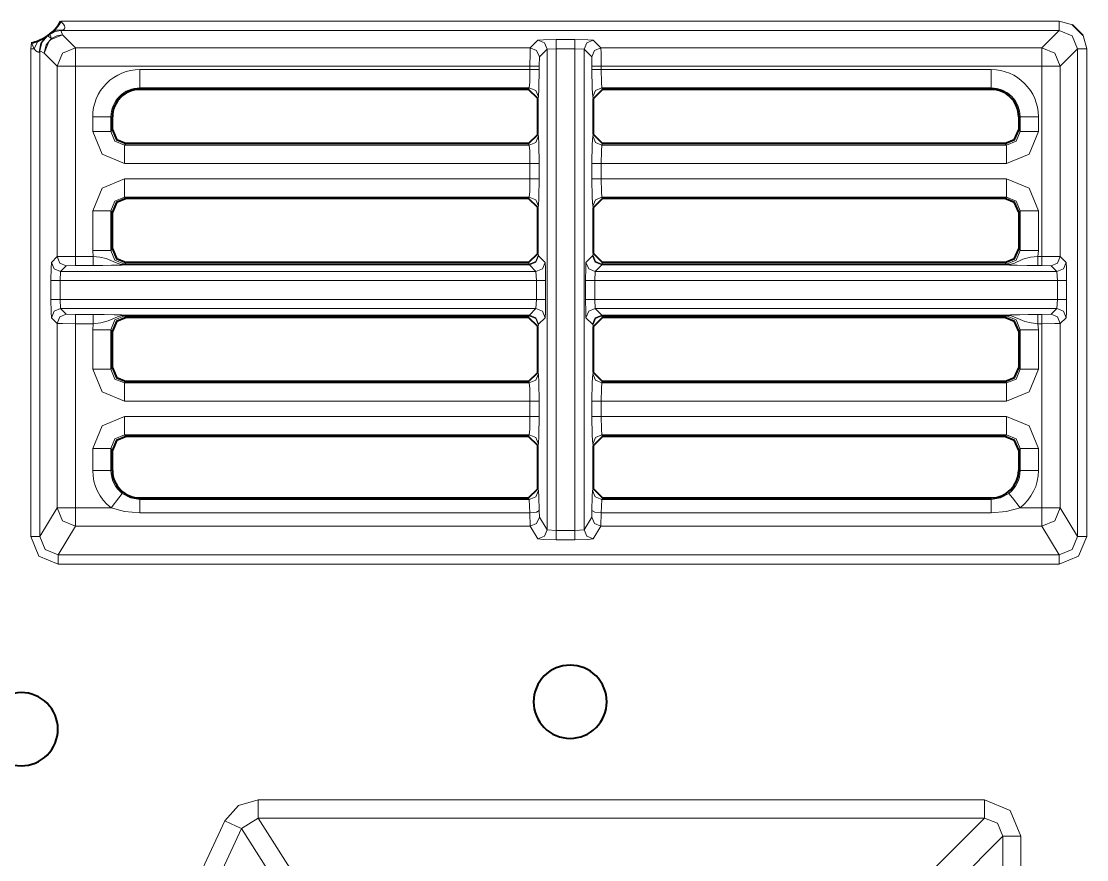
# Model space of a CAD drawing. Header units: millimetres. Extents: x 0 to 2941, y -405 to 1422.
# Drawn here: x 771.6 to 829.8, y 407.6 to 453.4 of the extents above; entities that cross this region are included whole.
import ezdxf

# ---------------------------------------------------------------- set-up
doc = ezdxf.new("R2010")
doc.units = ezdxf.units.MM
doc.layers.add('FINE', color=9, linetype='Continuous')
doc.layers.add('OUTLINE', color=7, linetype='Continuous')

msp = doc.modelspace()

# ---------------------------------------------------------------- linework, layer by layer
at = {"layer": 'FINE', "lineweight": 9}
for p, q in [((773.724, 453.377), (828.304, 453.377)), ((828.304, 453.377), (829.031, 453.189)), ((773.816, 452.64), (774.523, 451.933)), ((829.616, 452.605), (829.803, 451.878)), ((772.079, 451.878), (772.115, 452.201)), ((774.523, 451.933), (799.384, 451.933)), ((799.384, 451.933), (799.804, 452.354)), ((800.804, 452.379), (801.829, 452.379)), ((802.829, 452.354), (803.249, 451.933)), ((803.249, 451.933), (827.36, 451.933)), ((772.079, 425.213), (772.079, 451.878)), ((772.579, 451.762), (772.579, 425.213)), ((773.523, 450.934), (772.816, 451.641)), ((799.884, 451.434), (799.871, 450.934)), ((800.304, 451.854), (799.884, 451.434)), ((800.804, 451.879), (800.304, 451.854)), ((800.304, 451.854), (800.304, 425.586)), ((801.829, 451.879), (800.804, 451.879)), ((800.804, 425.544), (800.804, 451.879)), ((801.829, 451.879), (801.829, 425.544)), ((802.329, 451.854), (801.829, 451.879)), ((802.329, 425.586), (802.329, 451.854)), ((829.304, 451.878), (828.36, 450.934)), ((829.304, 425.213), (829.304, 451.878)), ((829.803, 451.878), (829.803, 425.213)), ((799.871, 450.934), (799.871, 450.739)), ((802.762, 450.739), (802.762, 450.934)), ((827.36, 450.934), (803.262, 450.934)), ((827.36, 440.533), (827.36, 450.934)), ((824.585, 449.74), (803.299, 449.74)), ((803.299, 449.74), (803.34, 449.659)), ((824.585, 449.659), (824.585, 449.74)), ((799.834, 449.241), (799.793, 449.158)), ((802.84, 449.158), (802.799, 449.241)), ((775.469, 447.36), (775.469, 448.158)), ((826.166, 448.158), (826.085, 448.158)), ((826.166, 447.36), (826.166, 448.158)), ((827.165, 448.158), (827.165, 447.36)), ((776.467, 447.36), (776.549, 447.442)), ((826.085, 447.442), (826.166, 447.36)), ((777.298, 446.693), (777.216, 446.611)), ((799.793, 447.193), (799.834, 447.111)), ((802.799, 447.111), (802.84, 447.193)), ((799.371, 445.613), (777.216, 445.613)), ((799.371, 444.773), (799.371, 445.613)), ((799.871, 445.613), (799.871, 444.773)), ((802.762, 444.773), (802.762, 445.613)), ((803.262, 445.613), (803.262, 444.773)), ((825.417, 445.613), (803.262, 445.613)), ((777.216, 444.773), (799.371, 444.773)), ((803.262, 444.773), (825.417, 444.773)), ((777.216, 443.774), (777.298, 443.693)), ((799.334, 443.774), (777.216, 443.774)), ((799.293, 443.693), (799.334, 443.774)), ((825.336, 443.693), (825.417, 443.774)), ((799.834, 443.275), (799.793, 443.193)), ((802.84, 443.193), (802.799, 443.275)), ((775.469, 440.86), (775.469, 443.025)), ((776.549, 442.944), (776.467, 443.025)), ((776.467, 443.025), (776.467, 440.86)), ((826.166, 443.025), (826.085, 442.944)), ((826.166, 440.86), (826.166, 443.025)), ((827.165, 443.025), (827.165, 440.86)), ((775.499, 440.533), (775.469, 440.86)), ((776.467, 440.86), (776.549, 440.942)), ((826.085, 440.942), (826.166, 440.86)), ((827.165, 440.86), (827.134, 440.533)), ((799.793, 440.693), (799.834, 440.611)), ((799.834, 440.611), (799.842, 440.563)), ((799.842, 440.563), (800.199, 440.205)), ((802.791, 440.563), (802.799, 440.611)), ((802.799, 440.611), (802.84, 440.693)), ((827.134, 440.533), (827.36, 440.533)), ((774.023, 440.021), (773.708, 439.705)), ((799.699, 439.705), (773.708, 439.705)), ((774.523, 440.033), (774.023, 440.021)), ((775.499, 440.033), (774.523, 440.033)), ((777.298, 440.193), (777.216, 440.111)), ((777.216, 440.079), (799.342, 440.079)), ((799.342, 440.063), (777.216, 440.063)), ((799.342, 440.079), (799.334, 440.111)), ((799.699, 439.705), (799.342, 440.063)), ((799.725, 439.206), (799.699, 439.705)), ((802.934, 439.705), (802.908, 439.206)), ((828.175, 439.705), (802.934, 439.705)), ((803.299, 440.111), (803.291, 440.079)), ((803.291, 440.079), (825.417, 440.079)), ((827.36, 440.033), (827.134, 440.033)), ((827.86, 440.021), (827.36, 440.033)), ((828.175, 439.705), (827.86, 440.021)), ((828.201, 439.206), (828.175, 439.705)), ((773.182, 438.18), (773.182, 439.206)), ((773.682, 439.206), (799.725, 439.206)), ((799.725, 438.18), (799.725, 439.206)), ((802.409, 438.18), (802.409, 439.206)), ((802.908, 439.206), (828.201, 439.206)), ((802.908, 439.206), (802.908, 438.18)), ((828.201, 438.18), (828.201, 439.206)), ((799.725, 438.18), (773.682, 438.18)), ((799.699, 437.68), (799.725, 438.18)), ((828.175, 437.68), (828.201, 438.18)), ((773.708, 437.68), (799.699, 437.68)), ((773.708, 437.68), (774.023, 437.365)), ((774.023, 437.365), (774.523, 437.352)), ((802.934, 437.68), (828.175, 437.68)), ((827.36, 437.352), (827.86, 437.365)), ((827.86, 437.365), (828.175, 437.68)), ((773.523, 436.865), (773.208, 437.18)), ((773.523, 426.786), (773.523, 436.865)), ((774.523, 437.352), (775.499, 437.352)), ((774.523, 436.852), (774.523, 426.786)), ((775.499, 436.852), (774.523, 436.852)), ((775.469, 436.525), (775.499, 436.852)), ((799.342, 437.306), (777.216, 437.306)), ((777.216, 437.274), (777.298, 437.193)), ((799.334, 437.274), (777.216, 437.274)), ((799.293, 437.193), (799.334, 437.274)), ((799.334, 437.274), (799.342, 437.306)), ((799.842, 436.823), (799.834, 436.775)), ((800.199, 437.18), (799.842, 436.823)), ((802.791, 436.823), (802.434, 437.18)), ((802.799, 436.775), (802.791, 436.823)), ((825.417, 437.306), (803.291, 437.306)), ((803.291, 437.306), (803.299, 437.274)), ((803.299, 437.274), (803.34, 437.193)), ((825.417, 437.274), (803.299, 437.274)), ((825.336, 437.193), (825.417, 437.274)), ((827.134, 437.352), (827.36, 437.352)), ((827.36, 436.852), (827.134, 436.852)), ((827.134, 436.852), (827.165, 436.525)), ((827.36, 426.786), (827.36, 436.852)), ((828.675, 437.18), (828.36, 436.865)), ((828.36, 436.865), (828.36, 426.786)), ((775.469, 434.36), (775.469, 436.525)), ((799.834, 436.775), (799.793, 436.693)), ((802.84, 436.693), (802.799, 436.775)), ((826.166, 436.525), (826.085, 436.444)), ((826.166, 434.36), (826.166, 436.525)), ((827.165, 436.525), (827.165, 434.36)), ((776.467, 434.36), (776.549, 434.442)), ((799.793, 434.193), (799.834, 434.111)), ((802.799, 434.111), (802.84, 434.193)), ((826.085, 434.442), (826.166, 434.36)), ((777.298, 433.693), (777.216, 433.611)), ((777.216, 433.611), (799.334, 433.611)), ((799.334, 433.611), (799.293, 433.693)), ((799.371, 432.613), (777.216, 432.613)), ((799.371, 431.773), (799.371, 432.613)), ((799.871, 432.613), (799.871, 431.773)), ((802.762, 431.773), (802.762, 432.613)), ((777.216, 431.773), (799.371, 431.773)), ((803.262, 431.773), (825.417, 431.773)), ((777.216, 430.774), (777.298, 430.693)), ((799.334, 430.774), (777.216, 430.774)), ((799.293, 430.693), (799.334, 430.774)), ((825.336, 430.693), (825.417, 430.774)), ((775.469, 428.828), (775.469, 430.025)), ((776.467, 430.025), (776.467, 428.828)), ((776.549, 429.944), (776.467, 430.025)), ((799.834, 430.275), (799.793, 430.193)), ((802.84, 430.193), (802.799, 430.275)), ((826.166, 430.025), (826.085, 429.944)), ((827.165, 430.025), (827.165, 428.828)), ((776.467, 428.828), (776.549, 428.828)), ((802.797, 427.742), (802.84, 427.828)), ((778.049, 427.328), (778.049, 427.242)), ((778.049, 427.242), (799.336, 427.242)), ((799.336, 427.242), (799.293, 427.328)), ((799.372, 426.515), (799.336, 427.242)), ((803.297, 427.242), (803.261, 426.515)), ((803.34, 427.328), (803.297, 427.242)), ((803.297, 427.242), (824.585, 427.242)), ((824.585, 427.242), (824.585, 427.328)), ((772.579, 425.213), (773.523, 426.786)), ((774.523, 426.786), (776.471, 426.786)), ((799.372, 426.515), (778.049, 426.515)), ((799.384, 425.787), (799.372, 426.515)), ((799.872, 426.651), (799.884, 426.287)), ((802.75, 426.287), (802.762, 426.651)), ((803.261, 426.515), (803.249, 425.787)), ((824.585, 426.515), (803.261, 426.515)), ((826.162, 426.786), (827.36, 426.786)), ((828.36, 426.786), (829.304, 425.213)), ((774.523, 425.787), (773.578, 424.213)), ((799.384, 425.787), (774.523, 425.787)), ((799.804, 425.087), (799.384, 425.787)), ((799.884, 426.287), (800.304, 425.586)), ((802.329, 425.586), (802.75, 426.287)), ((828.305, 424.213), (827.36, 425.787)), ((800.304, 425.586), (800.804, 425.544)), ((800.804, 425.544), (801.829, 425.544)), ((801.829, 425.544), (802.329, 425.586)), ((801.829, 425.044), (800.804, 425.044)), ((773.578, 424.213), (828.305, 424.213)), ((828.305, 423.713), (773.578, 423.713)), ((784.508, 410.835), (824.215, 410.835)), ((778.08, 399.779), (782.698, 409.682)), ((784.508, 409.837), (783.603, 409.26)), ((824.215, 409.837), (784.508, 409.837)), ((784.508, 409.837), (798.633, 387.665)), ((802.043, 387.665), (824.215, 409.837)), ((783.603, 409.26), (778.985, 399.357)), ((797.728, 387.089), (783.603, 409.26)), ((825.213, 408.838), (803.041, 386.667)), ((825.213, 403.834), (825.213, 408.838)), ((826.211, 408.838), (826.211, 403.834))]:
    msp.add_line(p, q, dxfattribs=at)
for points in [[(773.724, 453.377), (773.733, 453.369), (773.872, 453.215), (773.922, 453.136), (773.946, 453.066), (773.947, 453.012), (773.924, 452.963), (773.89, 452.934), (773.832, 452.909)], [(828.304, 453.377), (828.304, 453.028), (828.304, 452.877)], [(772.936, 452.549), (772.634, 452.192), (772.548, 451.713)], [(773.006, 452.581), (772.693, 452.224), (772.579, 451.762)], [(773.816, 452.64), (773.109, 452.347), (772.816, 451.641)], [(772.936, 452.549), (772.99, 452.577), (773.006, 452.581)], [(773.006, 452.581), (773.165, 452.474), (773.216, 452.44)], [(773.735, 452.877), (773.409, 452.822), (773.118, 452.664)], [(773.216, 452.44), (773.138, 452.621), (773.118, 452.664), (773.158, 452.709), (773.184, 452.735)], [(773.832, 452.909), (773.483, 452.888), (773.184, 452.735)], [(773.216, 452.44), (773.5, 452.589), (773.816, 452.64)], [(773.832, 452.909), (773.794, 452.897), (773.757, 452.886), (773.738, 452.879), (773.735, 452.877)], [(827.36, 451.933), (828.304, 452.877), (773.735, 452.877)], [(773.735, 452.877), (773.798, 452.693), (773.816, 452.64)], [(829.304, 451.878), (829.011, 452.585), (828.304, 452.877)], [(772.275, 451.878), (772.118, 452.194), (772.115, 452.201)], [(772.49, 452.317), (772.373, 452.105), (772.275, 451.878)], [(773.216, 452.44), (772.922, 452.088), (772.816, 451.641)], [(773.523, 450.934), (773.816, 451.641), (774.523, 451.933)], [(774.523, 450.934), (774.523, 451.632), (774.523, 451.933)], [(799.371, 450.934), (799.375, 451.632), (799.384, 451.933)], [(799.384, 451.933), (799.737, 451.787), (799.884, 451.434)], [(799.804, 452.354), (800.106, 452.372), (800.804, 452.379)], [(799.804, 452.354), (800.157, 452.207), (800.304, 451.854)], [(800.804, 452.379), (800.804, 452.228), (800.804, 451.879)], [(801.829, 452.379), (801.829, 452.228), (801.829, 451.879)], [(801.829, 452.379), (802.527, 452.372), (802.829, 452.354)], [(802.829, 452.354), (802.476, 452.207), (802.329, 451.854)], [(803.249, 451.933), (802.896, 451.787), (802.749, 451.434)], [(803.249, 451.933), (803.258, 451.632), (803.262, 450.934)], [(827.36, 451.933), (827.36, 451.632), (827.36, 450.934)], [(827.36, 451.933), (828.067, 451.641), (828.36, 450.934)], [(772.275, 451.878), (772.179, 451.878), (772.079, 451.878)], [(772.548, 451.713), (772.52, 451.686), (772.482, 451.684), (772.444, 451.701), (772.365, 451.768), (772.275, 451.878)], [(772.579, 451.762), (772.572, 451.753), (772.548, 451.713)], [(772.816, 451.641), (772.62, 451.741), (772.579, 451.762)], [(802.762, 450.934), (802.749, 451.434), (802.329, 451.854)], [(829.803, 451.878), (829.454, 451.878), (829.304, 451.878)], [(773.208, 440.205), (773.523, 440.521), (773.523, 450.934)], [(774.523, 450.934), (773.825, 450.934), (773.523, 450.934)], [(799.371, 450.934), (774.523, 450.934), (774.523, 440.533), (775.499, 440.533)], [(778.049, 450.739), (799.371, 450.739), (799.371, 450.934)], [(799.371, 450.934), (799.72, 450.934), (799.871, 450.934)], [(803.262, 450.934), (802.913, 450.934), (802.762, 450.934)], [(803.262, 450.934), (803.262, 450.739), (824.585, 450.739)], [(828.36, 450.934), (828.058, 450.934), (827.36, 450.934)], [(828.36, 450.934), (828.36, 440.521), (828.675, 440.205)], [(778.049, 449.74), (778.049, 450.05), (778.049, 450.739)], [(799.334, 449.74), (799.36, 450.05), (799.371, 450.739)], [(799.371, 450.739), (799.72, 450.739), (799.871, 450.739)], [(799.871, 450.739), (799.86, 449.706), (799.834, 449.241)], [(802.762, 450.739), (802.913, 450.739), (803.262, 450.739)], [(802.799, 449.241), (802.773, 449.706), (802.762, 450.739)], [(803.262, 450.739), (803.273, 450.05), (803.299, 449.74)], [(824.585, 450.739), (824.585, 450.05), (824.585, 449.74)], [(799.293, 449.659), (799.334, 449.74), (778.049, 449.74), (778.049, 449.659)], [(799.334, 449.74), (799.687, 449.593), (799.834, 449.241)], [(802.799, 449.241), (802.946, 449.593), (803.299, 449.74)], [(776.467, 448.158), (776.157, 448.158), (775.469, 448.158)], [(776.549, 448.158), (776.467, 448.158), (776.467, 447.36)], [(827.165, 448.158), (826.476, 448.158), (826.166, 448.158)], [(776.467, 447.36), (776.157, 447.36), (775.469, 447.36)], [(777.216, 445.613), (775.98, 446.124), (775.469, 447.36)], [(776.467, 447.36), (776.685, 446.829), (777.216, 446.611)], [(825.417, 446.611), (825.948, 446.829), (826.166, 447.36)], [(827.165, 447.36), (826.653, 446.124), (825.417, 445.613)], [(827.165, 447.36), (826.476, 447.36), (826.166, 447.36)], [(777.216, 446.611), (799.334, 446.611), (799.293, 446.693)], [(799.834, 447.111), (799.687, 446.758), (799.334, 446.611)], [(799.834, 447.111), (799.86, 446.645), (799.871, 445.613)], [(802.762, 445.613), (802.773, 446.645), (802.799, 447.111)], [(803.299, 446.611), (802.946, 446.758), (802.799, 447.111)], [(803.34, 446.693), (803.299, 446.611), (825.417, 446.611), (825.336, 446.693)], [(777.216, 446.611), (777.216, 446.301), (777.216, 445.613)], [(799.371, 445.613), (799.36, 446.301), (799.334, 446.611)], [(803.299, 446.611), (803.273, 446.301), (803.262, 445.613)], [(825.417, 445.613), (825.417, 446.301), (825.417, 446.611)], [(799.871, 445.613), (799.72, 445.613), (799.371, 445.613)], [(803.262, 445.613), (802.913, 445.613), (802.762, 445.613)], [(775.469, 443.025), (775.98, 444.261), (777.216, 444.773)], [(777.216, 444.773), (777.216, 444.084), (777.216, 443.774)], [(799.334, 443.774), (799.36, 444.084), (799.371, 444.773)], [(799.871, 444.773), (799.72, 444.773), (799.371, 444.773)], [(799.871, 444.773), (799.86, 443.74), (799.834, 443.275)], [(803.262, 444.773), (802.913, 444.773), (802.762, 444.773)], [(802.799, 443.275), (802.773, 443.74), (802.762, 444.773)], [(803.262, 444.773), (803.273, 444.084), (803.299, 443.774)], [(825.417, 444.773), (825.417, 444.084), (825.417, 443.774)], [(825.417, 444.773), (826.653, 444.261), (827.165, 443.025)], [(777.216, 443.774), (776.685, 443.556), (776.467, 443.025)], [(799.834, 443.275), (799.687, 443.628), (799.334, 443.774)], [(802.799, 443.275), (802.946, 443.628), (803.299, 443.774)], [(825.417, 443.774), (803.299, 443.774), (803.34, 443.693)], [(826.166, 443.025), (825.948, 443.556), (825.417, 443.774)], [(776.467, 443.025), (776.157, 443.025), (775.469, 443.025)], [(827.165, 443.025), (826.476, 443.025), (826.166, 443.025)], [(776.467, 440.86), (776.157, 440.86), (775.469, 440.86)], [(776.467, 440.86), (776.685, 440.329), (777.216, 440.111)], [(825.417, 440.111), (825.948, 440.329), (826.166, 440.86)], [(827.165, 440.86), (826.476, 440.86), (826.166, 440.86)], [(773.523, 440.521), (773.825, 440.53), (774.523, 440.533)], [(773.523, 440.521), (773.67, 440.167), (774.023, 440.021)], [(774.523, 440.533), (774.523, 440.184), (774.523, 440.033)], [(775.499, 440.533), (775.499, 440.184), (775.499, 440.033)], [(775.499, 440.533), (775.863, 440.49), (776.206, 440.412), (776.724, 440.188), (776.861, 440.137), (776.968, 440.108), (777.113, 440.084), (777.183, 440.08), (777.216, 440.079)], [(799.834, 440.611), (799.687, 440.258), (799.334, 440.111)], [(799.842, 440.563), (799.695, 440.209), (799.342, 440.063)], [(799.842, 440.563), (799.694, 440.222), (799.342, 440.079)], [(802.409, 439.206), (802.416, 439.903), (802.434, 440.205), (802.791, 440.563)], [(803.291, 440.079), (802.939, 440.222), (802.791, 440.563)], [(803.291, 440.063), (802.938, 440.209), (802.791, 440.563)], [(803.299, 440.111), (802.946, 440.258), (802.799, 440.611)], [(825.417, 440.079), (825.487, 440.081), (825.574, 440.09), (825.814, 440.15), (826.314, 440.372), (826.727, 440.483), (827.134, 440.533)], [(827.134, 440.533), (827.134, 440.184), (827.134, 440.033)], [(827.36, 440.533), (827.36, 440.184), (827.36, 440.033)], [(827.36, 440.533), (828.058, 440.53), (828.36, 440.521)], [(828.36, 440.521), (828.213, 440.167), (827.86, 440.021)], [(773.182, 439.206), (773.19, 439.903), (773.208, 440.205)], [(773.208, 440.205), (773.354, 439.852), (773.708, 439.705)], [(773.708, 439.705), (773.682, 439.206), (773.682, 438.18), (773.708, 437.68)], [(777.216, 440.063), (777.204, 440.063), (777.177, 440.062), (777.117, 440.061), (777.068, 440.059), (776.994, 440.057), (776.5, 440.043), (776.029, 440.036), (775.499, 440.033)], [(777.216, 440.111), (799.334, 440.111), (799.293, 440.193)], [(777.216, 440.111), (777.216, 440.101), (777.216, 440.079)], [(777.216, 440.079), (777.216, 440.068), (777.216, 440.063)], [(799.342, 440.063), (799.342, 440.068), (799.342, 440.079)], [(800.199, 440.205), (800.053, 439.852), (799.699, 439.705)], [(800.199, 440.205), (800.217, 439.903), (800.225, 439.206)], [(802.934, 439.705), (802.581, 439.852), (802.434, 440.205)], [(825.417, 440.063), (803.291, 440.063), (802.934, 439.705)], [(803.291, 440.079), (803.291, 440.068), (803.291, 440.063)], [(803.34, 440.193), (803.299, 440.111), (825.417, 440.111), (825.336, 440.193)], [(825.417, 440.111), (825.417, 440.101), (825.417, 440.079)], [(825.417, 440.079), (825.417, 440.068), (825.417, 440.063)], [(827.134, 440.033), (826.542, 440.037), (825.994, 440.046), (825.586, 440.059), (825.478, 440.062), (825.444, 440.063), (825.417, 440.063)], [(828.675, 440.205), (828.529, 439.852), (828.175, 439.705)], [(828.675, 440.205), (828.693, 439.903), (828.701, 439.206)], [(773.182, 439.206), (773.333, 439.206), (773.682, 439.206)], [(800.225, 439.206), (800.074, 439.206), (799.725, 439.206)], [(800.225, 439.206), (800.225, 438.18), (800.217, 437.482), (800.199, 437.18)], [(802.908, 439.206), (802.559, 439.206), (802.409, 439.206)], [(828.701, 439.206), (828.55, 439.206), (828.201, 439.206)], [(828.701, 439.206), (828.701, 438.18), (828.693, 437.482), (828.675, 437.18)], [(773.182, 438.18), (773.333, 438.18), (773.682, 438.18)], [(773.208, 437.18), (773.19, 437.482), (773.182, 438.18)], [(800.225, 438.18), (800.074, 438.18), (799.725, 438.18)], [(802.908, 438.18), (802.559, 438.18), (802.409, 438.18)], [(802.434, 437.18), (802.416, 437.482), (802.409, 438.18)], [(828.201, 438.18), (802.908, 438.18), (802.934, 437.68)], [(828.701, 438.18), (828.55, 438.18), (828.201, 438.18)], [(773.208, 437.18), (773.354, 437.534), (773.708, 437.68)], [(773.523, 436.865), (773.67, 437.218), (774.023, 437.365)], [(777.216, 437.323), (799.342, 437.323), (799.699, 437.68)], [(800.199, 437.18), (800.053, 437.534), (799.699, 437.68)], [(802.934, 437.68), (802.581, 437.534), (802.434, 437.18)], [(802.934, 437.68), (803.291, 437.323), (825.417, 437.323)], [(828.36, 436.865), (828.213, 437.218), (827.86, 437.365)], [(828.675, 437.18), (828.529, 437.534), (828.175, 437.68)], [(774.523, 436.852), (773.825, 436.856), (773.523, 436.865)], [(774.523, 436.852), (774.523, 437.201), (774.523, 437.352)], [(775.499, 436.852), (775.499, 437.201), (775.499, 437.352)], [(775.499, 437.352), (776.091, 437.349), (776.639, 437.34), (777.047, 437.327), (777.155, 437.324), (777.189, 437.323), (777.216, 437.323)], [(777.216, 437.306), (777.146, 437.304), (777.059, 437.295), (776.82, 437.235), (776.32, 437.014), (775.906, 436.902), (775.499, 436.852)], [(777.216, 437.274), (776.685, 437.056), (776.467, 436.525)], [(777.216, 437.306), (777.216, 437.318), (777.216, 437.323)], [(777.216, 437.306), (777.216, 437.285), (777.216, 437.274)], [(799.834, 436.775), (799.687, 437.127), (799.334, 437.274)], [(799.842, 436.823), (799.695, 437.176), (799.342, 437.323)], [(799.342, 437.306), (799.342, 437.318), (799.342, 437.323)], [(799.842, 436.823), (799.694, 437.164), (799.342, 437.306)], [(803.291, 437.323), (802.938, 437.176), (802.791, 436.823)], [(803.291, 437.306), (802.939, 437.164), (802.791, 436.823)], [(803.299, 437.274), (802.946, 437.127), (802.799, 436.775)], [(803.291, 437.323), (803.291, 437.318), (803.291, 437.306)], [(825.417, 437.323), (825.43, 437.323), (825.457, 437.323), (825.516, 437.324), (825.565, 437.326), (825.639, 437.329), (826.133, 437.343), (826.604, 437.35), (827.134, 437.352)], [(825.417, 437.306), (825.417, 437.318), (825.417, 437.323)], [(825.417, 437.306), (825.417, 437.285), (825.417, 437.274)], [(827.134, 436.852), (826.77, 436.895), (826.427, 436.973), (825.909, 437.198), (825.772, 437.249), (825.666, 437.278), (825.52, 437.301), (825.45, 437.306), (825.417, 437.306)], [(826.166, 436.525), (825.948, 437.056), (825.417, 437.274)], [(827.134, 436.852), (827.134, 437.201), (827.134, 437.352)], [(827.36, 436.852), (827.36, 437.201), (827.36, 437.352)], [(828.36, 436.865), (828.058, 436.856), (827.36, 436.852)], [(776.467, 436.525), (776.157, 436.525), (775.469, 436.525)], [(776.549, 436.444), (776.467, 436.525), (776.467, 434.36)], [(827.165, 436.525), (826.476, 436.525), (826.166, 436.525)], [(776.467, 434.36), (776.157, 434.36), (775.469, 434.36)], [(777.216, 432.613), (775.98, 433.124), (775.469, 434.36)], [(776.467, 434.36), (776.685, 433.829), (777.216, 433.611)], [(799.834, 434.111), (799.687, 433.758), (799.334, 433.611)], [(799.834, 434.111), (799.86, 433.645), (799.871, 432.613)], [(802.762, 432.613), (802.773, 433.645), (802.799, 434.111)], [(803.299, 433.611), (802.946, 433.758), (802.799, 434.111)], [(825.417, 433.611), (825.948, 433.829), (826.166, 434.36)], [(827.165, 434.36), (826.653, 433.124), (825.417, 432.613)], [(827.165, 434.36), (826.476, 434.36), (826.166, 434.36)], [(777.216, 433.611), (777.216, 433.301), (777.216, 432.613)], [(799.371, 432.613), (799.36, 433.301), (799.334, 433.611)], [(803.299, 433.611), (803.273, 433.301), (803.262, 432.613)], [(803.34, 433.693), (803.299, 433.611), (825.417, 433.611), (825.336, 433.693)], [(825.417, 433.611), (825.417, 433.301), (825.417, 432.613)], [(799.871, 432.613), (799.72, 432.613), (799.371, 432.613)], [(803.262, 432.613), (802.913, 432.613), (802.762, 432.613)], [(825.417, 432.613), (803.262, 432.613), (803.262, 431.773)], [(775.469, 430.025), (775.98, 431.261), (777.216, 431.773)], [(777.216, 430.774), (777.216, 431.084), (777.216, 431.773)], [(799.334, 430.774), (799.36, 431.084), (799.371, 431.773)], [(799.871, 431.773), (799.72, 431.773), (799.371, 431.773)], [(799.871, 431.773), (799.86, 430.74), (799.834, 430.275)], [(803.262, 431.773), (802.913, 431.773), (802.762, 431.773)], [(802.799, 430.275), (802.773, 430.74), (802.762, 431.773)], [(803.262, 431.773), (803.273, 431.084), (803.299, 430.774)], [(825.417, 430.774), (825.417, 431.084), (825.417, 431.773)], [(825.417, 431.773), (826.653, 431.261), (827.165, 430.025)], [(777.216, 430.774), (776.685, 430.556), (776.467, 430.025)], [(799.834, 430.275), (799.687, 430.627), (799.334, 430.774)], [(803.299, 430.774), (802.946, 430.627), (802.799, 430.275)], [(825.417, 430.774), (803.299, 430.774), (803.34, 430.693)], [(826.166, 430.025), (825.948, 430.556), (825.417, 430.774)], [(775.469, 430.025), (776.157, 430.025), (776.467, 430.025)], [(826.085, 428.828), (826.166, 428.828), (826.166, 430.025)], [(826.166, 430.025), (826.476, 430.025), (827.165, 430.025)], [(775.469, 428.828), (776.157, 428.828), (776.467, 428.828)], [(826.166, 428.828), (826.476, 428.828), (827.165, 428.828)], [(776.471, 426.786), (776.892, 427.331), (777.082, 427.576)], [(777.082, 427.576), (777.536, 427.329), (778.049, 427.242)], [(799.336, 427.242), (799.689, 427.389), (799.836, 427.742)], [(799.793, 427.828), (799.836, 427.742), (799.858, 427.415), (799.872, 426.651)], [(802.762, 426.651), (802.775, 427.415), (802.797, 427.742)], [(803.297, 427.242), (802.944, 427.389), (802.797, 427.742)], [(825.552, 427.576), (825.741, 427.331), (826.162, 426.786)], [(778.049, 426.515), (778.049, 427.025), (778.049, 427.242)], [(824.585, 426.515), (824.585, 427.025), (824.585, 427.242)], [(774.523, 425.787), (773.816, 426.08), (773.523, 426.786)], [(774.523, 426.786), (773.825, 426.786), (773.523, 426.786)], [(774.523, 426.786), (774.523, 426.095), (774.523, 425.787)], [(778.049, 426.515), (777.213, 426.586), (776.471, 426.786)], [(799.372, 426.515), (799.721, 426.556), (799.872, 426.651)], [(803.261, 426.515), (802.912, 426.556), (802.762, 426.651)], [(826.162, 426.786), (825.405, 426.583), (824.585, 426.515)], [(827.36, 425.787), (827.36, 426.095), (827.36, 426.786)], [(828.36, 426.786), (828.067, 426.08), (827.36, 425.787)], [(828.36, 426.786), (828.058, 426.786), (827.36, 426.786)], [(799.384, 425.787), (799.737, 425.934), (799.884, 426.287)], [(803.249, 425.787), (802.896, 425.934), (802.75, 426.287)], [(827.36, 425.787), (803.249, 425.787), (802.829, 425.087)], [(772.579, 425.213), (772.428, 425.213), (772.079, 425.213)], [(773.578, 423.713), (772.518, 424.152), (772.079, 425.213)], [(772.579, 425.213), (772.872, 424.505), (773.578, 424.213)], [(799.804, 425.087), (800.157, 425.233), (800.304, 425.586)], [(800.804, 425.044), (800.804, 425.198), (800.804, 425.544)], [(801.829, 425.044), (801.829, 425.198), (801.829, 425.544)], [(802.829, 425.087), (802.476, 425.233), (802.329, 425.586)], [(828.305, 424.213), (829.011, 424.505), (829.304, 425.213)], [(829.803, 425.213), (829.364, 424.152), (828.305, 423.713)], [(829.803, 425.213), (829.454, 425.213), (829.304, 425.213)], [(800.804, 425.044), (800.106, 425.057), (799.804, 425.087)], [(802.829, 425.087), (802.527, 425.057), (801.829, 425.044)], [(773.578, 424.213), (773.578, 424.059), (773.578, 423.713)], [(828.305, 423.713), (828.305, 424.059), (828.305, 424.213)], [(782.698, 409.682), (783.435, 410.523), (784.508, 410.835)], [(784.508, 410.835), (784.508, 410.149), (784.508, 409.837)], [(824.215, 410.835), (824.215, 410.149), (824.215, 409.837)], [(824.215, 410.835), (825.627, 410.251), (826.211, 408.838)], [(782.698, 409.682), (783.32, 409.392), (783.603, 409.26)], [(825.213, 408.838), (824.922, 409.546), (824.215, 409.837)], [(826.211, 408.838), (825.525, 408.838), (825.213, 408.838)]]:
    msp.add_lwpolyline(points, dxfattribs=at)
for points in [[(778.049, 450.739, 0.414243), (775.469, 448.158)], [(827.165, 448.158, 0.414184), (824.585, 450.739)], [(778.049, 449.74, 0.414245), (776.467, 448.158)], [(826.166, 448.158, 0.414182), (824.585, 449.74)], [(775.469, 428.828, 0.232244), (776.471, 426.786)], [(776.467, 428.828, 0.232249), (777.082, 427.576)], [(824.585, 427.242), (825.088, 427.326), (825.552, 427.576, 0.232312), (826.166, 428.828)], [(826.162, 426.786, 0.232267), (827.165, 428.828)]]:
    msp.add_lwpolyline(points, format="xyb", dxfattribs=at)
at = {"layer": 'OUTLINE', "lineweight": 40}
for p, q in [((829.616, 452.605), (829.031, 453.189)), ((799.293, 449.659), (778.049, 449.659)), ((799.793, 449.158), (799.293, 449.659)), ((803.34, 449.659), (802.84, 449.158)), ((824.585, 449.659), (803.34, 449.659)), ((799.793, 447.193), (799.793, 449.158)), ((802.84, 447.193), (802.84, 449.158)), ((776.549, 447.442), (776.549, 448.158)), ((826.085, 448.158), (826.085, 447.442)), ((799.293, 446.693), (777.298, 446.693)), ((799.293, 446.693), (799.793, 447.193)), ((802.84, 447.193), (803.34, 446.693)), ((825.336, 446.693), (803.34, 446.693)), ((799.293, 443.693), (777.298, 443.693)), ((799.793, 443.193), (799.293, 443.693)), ((799.793, 440.693), (799.793, 443.193)), ((803.34, 443.693), (802.84, 443.193)), ((802.84, 440.693), (802.84, 443.193)), ((825.336, 443.693), (803.34, 443.693)), ((776.549, 440.942), (776.549, 442.944)), ((826.085, 442.944), (826.085, 440.942)), ((799.293, 440.193), (799.793, 440.693)), ((802.84, 440.693), (803.34, 440.193)), ((799.293, 440.193), (777.298, 440.193)), ((825.336, 440.193), (803.34, 440.193)), ((799.293, 437.193), (777.298, 437.193)), ((799.793, 436.693), (799.293, 437.193)), ((776.549, 434.442), (776.549, 436.444)), ((799.793, 434.193), (799.793, 436.693)), ((802.84, 434.193), (802.84, 436.693)), ((826.085, 436.444), (826.085, 434.442)), ((799.293, 433.693), (799.793, 434.193)), ((802.84, 434.193), (803.34, 433.693)), ((799.293, 433.693), (777.298, 433.693)), ((825.336, 433.693), (803.34, 433.693)), ((799.293, 430.693), (777.298, 430.693)), ((799.793, 430.193), (799.293, 430.693)), ((803.34, 430.693), (802.84, 430.193)), ((825.336, 430.693), (803.34, 430.693)), ((776.549, 428.828), (776.549, 429.944)), ((799.793, 427.828), (799.793, 430.193)), ((802.84, 427.828), (802.84, 430.193)), ((826.085, 429.944), (826.085, 428.828)), ((799.293, 427.328), (799.793, 427.828)), ((802.84, 427.828), (803.34, 427.328)), ((778.049, 427.328), (799.293, 427.328)), ((803.34, 427.328), (824.585, 427.328))]:
    msp.add_line(p, q, dxfattribs=at)
for points in [[(772.115, 452.201, 0.038825), (772.49, 452.317, 0.050531), (772.936, 452.549, 0.030853), (773.185, 452.735, 0.084577), (773.724, 453.377)], [(778.049, 449.658, 0.414214), (776.549, 448.158)], [(826.085, 448.158, 0.41423), (824.585, 449.658)], [(776.549, 428.828, 0.414214), (778.049, 427.328)], [(824.585, 427.328, 0.414197), (826.085, 428.828)]]:
    msp.add_lwpolyline(points, format="xyb", dxfattribs=at)
for points in [[(776.549, 447.442), (776.768, 446.912), (777.298, 446.693)], [(825.336, 446.693), (825.865, 446.912), (826.085, 447.442)], [(777.298, 443.693), (776.768, 443.474), (776.549, 442.944)], [(826.085, 442.944), (825.865, 443.474), (825.336, 443.693)], [(776.549, 440.942), (776.768, 440.412), (777.298, 440.193)], [(825.336, 440.193), (825.865, 440.412), (826.085, 440.942)], [(777.298, 437.193), (776.768, 436.973), (776.549, 436.444)], [(825.336, 437.193), (803.34, 437.193), (802.84, 436.693)], [(826.085, 436.444), (825.865, 436.973), (825.336, 437.193)], [(776.549, 434.442), (776.768, 433.912), (777.298, 433.693)], [(825.336, 433.693), (825.865, 433.912), (826.085, 434.442)], [(777.298, 430.693), (776.768, 430.473), (776.549, 429.944)], [(826.085, 429.944), (825.865, 430.473), (825.336, 430.693)]]:
    msp.add_lwpolyline(points, dxfattribs=at)
for points in [[(799.567, 416.19, 0.414214), (801.567, 414.19, 0.414214), (803.567, 416.19, 0.414214), (801.567, 418.19, 0.414214)], [(769.567, 414.69, 0.414176), (771.567, 412.69, 0.414251), (773.567, 414.69, 0.414226), (771.567, 416.69, 0.414201)]]:
    msp.add_lwpolyline(points, format="xyb", close=True, dxfattribs=at)

doc.saveas('drawing.dxf')
